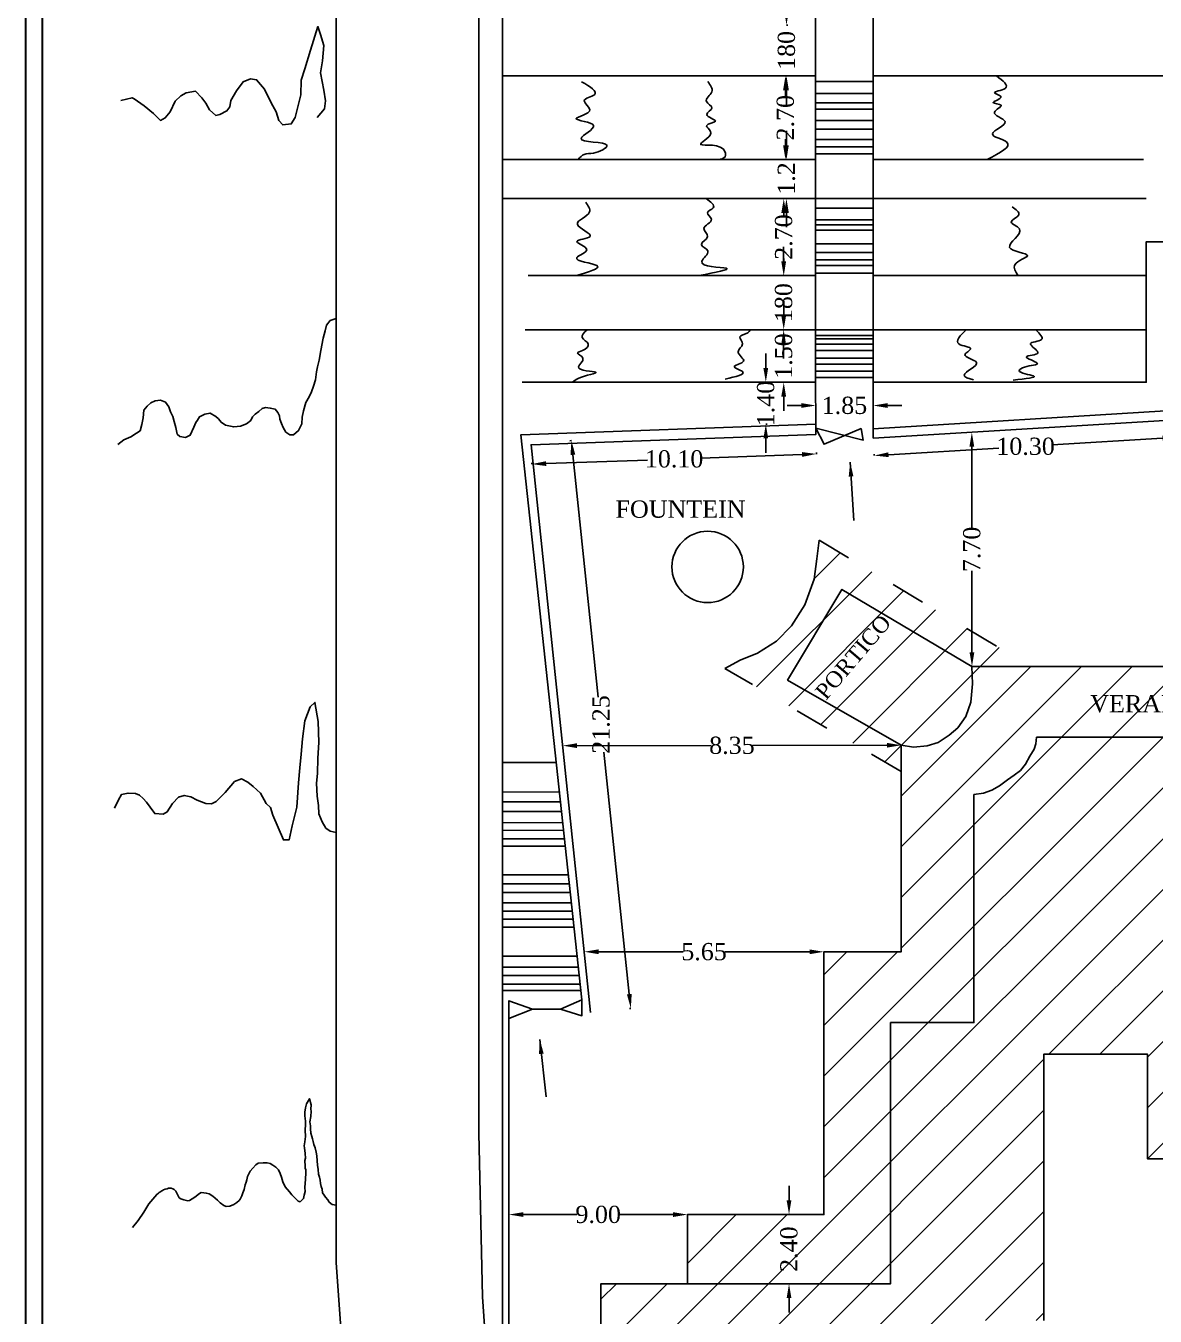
# Model space of a CAD drawing. Header units: millimetres. Extents: x 311 to 10243, y 345 to 10918.
# Drawn here: x 311 to 4246, y 2609 to 7106 of the extents above; entities that cross this region are included whole.
import ezdxf

# ---------------------------------------------------------------- set-up
doc = ezdxf.new("R2010")
doc.units = ezdxf.units.MM
doc.header["$MEASUREMENT"] = 0
doc.linetypes.add('ACAD_ISO03W100', pattern=[30, 12, -18])
for name, color, linetype in [('DIM', 5, 'Continuous'), ('DWG.LINE', 10, 'Continuous'), ('HATCH', 2, 'Continuous'), ('TEXT', 7, 'Continuous')]:
    doc.layers.add(name, color=color, linetype=linetype)
doc.layers.add('DO LINE', color=3, linetype='Continuous', plot=False)
doc.layers.add('TITLE', color=7, linetype='Continuous', lineweight=30)
doc.styles.get("Standard").update_dxf_attribs({"font": 'times.ttf', "height": 60})
doc.dimstyles.get("Standard").update_dxf_attribs({"dimtxt": 60, "dimasz": 50, "dimexe": 0.18, "dimexo": 0.0625, "dimgap": 0.09, "dimtad": 0, "dimtih": 1, "dimtoh": 1, "dimdec": 0, "dimzin": 0, "dimdsep": 46, "dimtxsty": 'Standard', "dimcen": 300, "dimclrd": 5, "dimclre": 5, "dimclrt": 4, "dimadec": 0, "dimazin": 0, "dimtfac": 1, "dimtdec": 0, "dimtofl": 0, "dimtmove": 0, "dimatfit": 3, "dimfxl": 0, "dimtolj": 1, "dimtzin": 0, "dimarcsym": 0})

# ---------------------------------------------------------------- blocks, each defined once
blk = doc.blocks.new('*D14')
at = {"layer": 'Defpoints', "color": 0, "ltscale": 0.2}
for p in [(3607.2, 5689.7), (3607.2, 5689.7), (3607.7, 4873.1)]:
    blk.add_point(p, dxfattribs=at)
at = {"layer": 'DIM', "color": 5, "lineweight": -2, "ltscale": 0.2}
for p, q in [((3607.2, 5689.7), (3607.4, 5689.7)), ((3607.3, 5639.7), (3607.4, 5355.8)), ((3607.7, 4923.1), (3607.5, 5207)), ((3607.7, 4873.1), (3607.9, 4873.1))]:
    blk.add_line(p, q, dxfattribs=at)
at = {"layer": 'DIM', "color": 5, "ltscale": 0.2}
for points in [[(3615.6, 5639.7), (3598.9, 5639.7), (3607.2, 5689.7)], [(3616, 4923.1), (3599.3, 4923.1), (3607.7, 4873.1)]]:
    blk.add_solid(points, dxfattribs=at)
at = {"layer": 'DIM', "color": 4, "ltscale": 0.2, "insert": (3607.5, 5281.4), "char_height": 60, "attachment_point": 5, "rotation": 90}
blk.add_mtext('\\A1;7.70', dxfattribs=at)
blk = doc.blocks.new('*D15')
at = {"layer": 'Defpoints', "color": 0, "ltscale": 0.2}
for p in [(4318, 5732.6), (3263.4, 5668.9), (4321.7, 5672.2)]:
    blk.add_point(p, dxfattribs=at)
at = {"layer": 'DIM', "color": 5, "lineweight": -2, "ltscale": 0.2}
for p, q in [((4271.8, 5669.2), (3887.3, 5646)), ((4321.4, 5677.2), (4321.7, 5672)), ((3317, 5611.5), (3701.4, 5634.7)), ((3266.7, 5613.4), (3267.1, 5608.3))]:
    blk.add_line(p, q, dxfattribs=at)
at = {"layer": 'DIM', "color": 5, "ltscale": 0.2}
for points in [[(4271.3, 5677.5), (4272.3, 5660.9), (4321.7, 5672.2)], [(3316.5, 5619.8), (3317.5, 5603.1), (3267, 5608.5)]]:
    blk.add_solid(points, dxfattribs=at)
at = {"layer": 'DIM', "color": 4, "ltscale": 0.2, "insert": (3794.4, 5640.3), "char_height": 60, "attachment_point": 5}
blk.add_mtext('\\A1;10.30', dxfattribs=at)
blk = doc.blocks.new('*D16')
at = {"layer": 'Defpoints', "color": 0, "ltscale": 0.2}
for p in [(3063.4, 5681.4), (2071.7, 5646), (3065.8, 5614.1)]:
    blk.add_point(p, dxfattribs=at)
at = {"layer": 'DIM', "color": 5, "lineweight": -2, "ltscale": 0.2}
for p, q in [((2073.9, 5583.6), (2074.1, 5578.5)), ((2124, 5580.4), (2476.9, 5593)), ((3015.8, 5612.3), (2662.9, 5599.7)), ((3065.6, 5619.1), (3065.8, 5613.9))]:
    blk.add_line(p, q, dxfattribs=at)
at = {"layer": 'DIM', "color": 5, "ltscale": 0.2}
for points in [[(2123.7, 5588.8), (2124.3, 5572.1), (2074.1, 5578.7)], [(3015.5, 5620.6), (3016.1, 5603.9), (3065.8, 5614.1)]]:
    blk.add_solid(points, dxfattribs=at)
at = {"layer": 'DIM', "color": 4, "ltscale": 0.2, "insert": (2569.9, 5596.4), "char_height": 60, "attachment_point": 5}
blk.add_mtext('\\A1;10.10', dxfattribs=at)
blk = doc.blocks.new('*D17')
at = {"layer": 'Defpoints', "color": 0, "ltscale": 0.2}
for p in [(3063.4, 5863.9), (3263.4, 5863.9), (3263.4, 5782.9)]:
    blk.add_point(p, dxfattribs=at)
at = {"layer": 'DIM', "color": 5, "lineweight": -2, "ltscale": 0.2}
for p, q in [((3013.4, 5782.9), (2963.4, 5782.9)), ((3063.4, 5787.9), (3063.4, 5782.7)), ((3263.4, 5787.9), (3263.4, 5782.7)), ((3313.4, 5782.9), (3363.4, 5782.9))]:
    blk.add_line(p, q, dxfattribs=at)
at = {"layer": 'DIM', "color": 5, "ltscale": 0.2}
for points in [[(3013.4, 5791.2), (3013.4, 5774.6), (3063.4, 5782.9)], [(3313.4, 5791.2), (3313.4, 5774.6), (3263.4, 5782.9)]]:
    blk.add_solid(points, dxfattribs=at)
at = {"layer": 'DIM', "color": 4, "ltscale": 0.2, "insert": (3163.4, 5782.9), "char_height": 60, "attachment_point": 5}
blk.add_mtext('\\A1;1.85', dxfattribs=at)
blk = doc.blocks.new('*D18')
at = {"layer": 'Defpoints', "color": 0, "ltscale": 0.2}
for p in [(2889.4, 5863.9), (3063.4, 5863.9), (3063.4, 5718)]:
    blk.add_point(p, dxfattribs=at)
at = {"layer": 'DIM', "color": 5, "lineweight": -2, "ltscale": 0.2}
for p, q in [((2889.4, 5913.9), (2889.4, 5963.9)), ((2894.4, 5863.9), (2889.2, 5863.9)), ((2894.4, 5718), (2889.2, 5718)), ((2889.4, 5668), (2889.4, 5618))]:
    blk.add_line(p, q, dxfattribs=at)
at = {"layer": 'DIM', "color": 5, "ltscale": 0.2}
for points in [[(2881, 5913.9), (2897.7, 5913.9), (2889.4, 5863.9)], [(2881, 5668), (2897.7, 5668), (2889.4, 5718)]]:
    blk.add_solid(points, dxfattribs=at)
at = {"layer": 'DIM', "color": 4, "ltscale": 0.2, "insert": (2889.4, 5789.8), "char_height": 60, "attachment_point": 5, "rotation": 90}
blk.add_mtext('\\A1;1.40', dxfattribs=at)
blk = doc.blocks.new('*D19')
at = {"layer": 'Defpoints', "color": 0, "ltscale": 0.2}
for p in [(2951.8, 6046.9), (2951.8, 6046.9), (2951.8, 5863.9)]:
    blk.add_point(p, dxfattribs=at)
at = {"layer": 'DIM', "color": 5, "lineweight": -2, "ltscale": 0.2}
for p, q in [((2951.8, 6096.9), (2951.8, 6146.9)), ((2951.8, 6046.9), (2951.6, 6046.9)), ((2951.8, 5863.9), (2951.6, 5863.9)), ((2951.8, 5813.9), (2951.8, 5763.9))]:
    blk.add_line(p, q, dxfattribs=at)
at = {"layer": 'DIM', "color": 5, "ltscale": 0.2}
for points in [[(2943.4, 6096.9), (2960.1, 6096.9), (2951.8, 6046.9)], [(2943.4, 5813.9), (2960.1, 5813.9), (2951.8, 5863.9)]]:
    blk.add_solid(points, dxfattribs=at)
at = {"layer": 'DIM', "color": 4, "ltscale": 0.2, "insert": (2951.8, 5955.4), "char_height": 60, "attachment_point": 5, "rotation": 90}
blk.add_mtext('\\A1;1.50', dxfattribs=at)
blk = doc.blocks.new('*D20')
at = {"layer": 'Defpoints', "color": 0, "ltscale": 0.2}
for p in [(2951.6, 6235.9), (2951.6, 6235.9), (2951.6, 6046.9)]:
    blk.add_point(p, dxfattribs=at)
at = {"layer": 'DIM', "color": 5, "lineweight": -2, "ltscale": 0.2}
for p, q in [((2951.6, 6285.9), (2951.6, 6335.9)), ((2951.6, 6235.9), (2951.4, 6235.9)), ((2951.6, 6046.9), (2951.4, 6046.9)), ((2951.6, 5996.9), (2951.6, 5946.9))]:
    blk.add_line(p, q, dxfattribs=at)
at = {"layer": 'DIM', "color": 5, "ltscale": 0.2}
for points in [[(2943.3, 6285.9), (2959.9, 6285.9), (2951.6, 6235.9)], [(2943.3, 5996.9), (2959.9, 5996.9), (2951.6, 6046.9)]]:
    blk.add_solid(points, dxfattribs=at)
at = {"layer": 'DIM', "color": 4, "ltscale": 0.2, "insert": (2951.6, 6141.4), "char_height": 60, "attachment_point": 5, "rotation": 90}
blk.add_mtext('\\A1;180', dxfattribs=at)
blk = doc.blocks.new('*D21')
at = {"layer": 'Defpoints', "color": 0, "ltscale": 0.2}
for p in [(2952, 6504.2), (3062, 6504.2), (3062, 6235.9)]:
    blk.add_point(p, dxfattribs=at)
at = {"layer": 'DIM', "color": 5, "lineweight": -2, "ltscale": 0.2}
for p, q in [((2957, 6504.2), (2951.8, 6504.2)), ((2952, 6454.2), (2952, 6445.1)), ((2952, 6285.9), (2952, 6295)), ((2957, 6235.9), (2951.8, 6235.9))]:
    blk.add_line(p, q, dxfattribs=at)
at = {"layer": 'DIM', "color": 5, "ltscale": 0.2}
for points in [[(2943.6, 6454.2), (2960.3, 6454.2), (2952, 6504.2)], [(2943.6, 6285.9), (2960.3, 6285.9), (2952, 6235.9)]]:
    blk.add_solid(points, dxfattribs=at)
at = {"layer": 'DIM', "color": 4, "ltscale": 0.2, "insert": (2952, 6370), "char_height": 60, "attachment_point": 5, "rotation": 90}
blk.add_mtext('\\A1;2.70', dxfattribs=at)
blk = doc.blocks.new('*D22')
at = {"layer": 'Defpoints', "color": 0, "ltscale": 0.2}
for p in [(2961.3, 6640.2), (3062, 6640.2), (3062, 6504.2)]:
    blk.add_point(p, dxfattribs=at)
at = {"layer": 'DIM', "color": 5, "lineweight": -2, "ltscale": 0.2}
for p, q in [((2961.3, 6690.2), (2961.3, 6740.2)), ((2966.3, 6640.2), (2961.1, 6640.2)), ((2966.3, 6504.2), (2961.1, 6504.2)), ((2961.3, 6454.2), (2961.3, 6404.2))]:
    blk.add_line(p, q, dxfattribs=at)
at = {"layer": 'DIM', "color": 5, "ltscale": 0.2}
for points in [[(2953, 6690.2), (2969.6, 6690.2), (2961.3, 6640.2)], [(2953, 6454.2), (2969.6, 6454.2), (2961.3, 6504.2)]]:
    blk.add_solid(points, dxfattribs=at)
at = {"layer": 'DIM', "color": 4, "ltscale": 0.2, "insert": (2961.3, 6574), "char_height": 60, "attachment_point": 5, "rotation": 90}
blk.add_mtext('\\A1;1.2', dxfattribs=at)
blk = doc.blocks.new('*D23')
at = {"layer": 'Defpoints', "color": 0, "ltscale": 0.2}
for p in [(2957.9, 6931.6), (3062, 6931.6), (3062, 6640.2)]:
    blk.add_point(p, dxfattribs=at)
at = {"layer": 'DIM', "color": 5, "lineweight": -2, "ltscale": 0.2}
for p, q in [((2962.9, 6931.6), (2957.7, 6931.6)), ((2957.9, 6881.6), (2957.9, 6861)), ((2957.9, 6690.2), (2957.9, 6710.8)), ((2962.9, 6640.2), (2957.7, 6640.2))]:
    blk.add_line(p, q, dxfattribs=at)
at = {"layer": 'DIM', "color": 5, "ltscale": 0.2}
for points in [[(2949.5, 6881.6), (2966.2, 6881.6), (2957.9, 6931.6)], [(2949.5, 6690.2), (2966.2, 6690.2), (2957.9, 6640.2)]]:
    blk.add_solid(points, dxfattribs=at)
at = {"layer": 'DIM', "color": 4, "ltscale": 0.2, "insert": (2957.9, 6785.9), "char_height": 60, "attachment_point": 5, "rotation": 90}
blk.add_mtext('\\A1;2.70', dxfattribs=at)
blk = doc.blocks.new('*D24')
at = {"layer": 'Defpoints', "color": 0, "ltscale": 0.2}
for p in [(2961.4, 7108.9), (3062, 7108.9), (3062, 6931.6)]:
    blk.add_point(p, dxfattribs=at)
at = {"layer": 'DIM', "color": 5, "lineweight": -2, "ltscale": 0.2}
for p, q in [((2961.4, 7158.9), (2961.4, 7208.9)), ((2966.4, 7108.9), (2961.2, 7108.9)), ((2966.4, 6931.6), (2961.2, 6931.6)), ((2961.4, 6881.6), (2961.4, 6831.6))]:
    blk.add_line(p, q, dxfattribs=at)
at = {"layer": 'DIM', "color": 5, "ltscale": 0.2}
for points in [[(2953.1, 7158.9), (2969.7, 7158.9), (2961.4, 7108.9)], [(2953.1, 6881.6), (2969.7, 6881.6), (2961.4, 6931.6)]]:
    blk.add_solid(points, dxfattribs=at)
at = {"layer": 'DIM', "color": 4, "ltscale": 0.2, "insert": (2961.4, 7020.3), "char_height": 60, "attachment_point": 5, "rotation": 90}
blk.add_mtext('\\A1;180', dxfattribs=at)
blk = doc.blocks.new('*D28')
at = {"layer": 'Defpoints', "color": 0, "ltscale": 0.2}
for p in [(2181.4, 4597.5), (2181.4, 4597.5), (3361.4, 4599)]:
    blk.add_point(p, dxfattribs=at)
at = {"layer": 'DIM', "color": 5, "lineweight": -2, "ltscale": 0.2}
for p, q in [((2181.4, 4597.5), (2181.4, 4597.3)), ((2231.4, 4597.5), (2699.4, 4598.1)), ((3311.4, 4598.9), (2843.4, 4598.3)), ((3361.4, 4599), (3361.4, 4598.8))]:
    blk.add_line(p, q, dxfattribs=at)
at = {"layer": 'DIM', "color": 5, "ltscale": 0.2}
for points in [[(2231.3, 4605.9), (2231.4, 4589.2), (2181.4, 4597.5)], [(3311.4, 4607.2), (3311.4, 4590.6), (3361.4, 4599)]]:
    blk.add_solid(points, dxfattribs=at)
at = {"layer": 'DIM', "color": 4, "ltscale": 0.2, "insert": (2771.4, 4598.2), "char_height": 60, "attachment_point": 5}
blk.add_mtext('\\A1;8.35', dxfattribs=at)
blk = doc.blocks.new('*D29')
at = {"layer": 'Defpoints', "color": 0, "ltscale": 0.2}
for p in [(2071.7, 5646), (2278.7, 3667.1), (2419.1, 3681.8)]:
    blk.add_point(p, dxfattribs=at)
at = {"layer": 'DIM', "color": 5, "lineweight": -2, "ltscale": 0.2}
for p, q in [((2207.1, 5660.2), (2212.2, 5660.7)), ((2217.3, 5611), (2305.5, 4767.1)), ((2413.9, 3731.5), (2325.6, 4575.4)), ((2414.1, 3681.3), (2419.3, 3681.8))]:
    blk.add_line(p, q, dxfattribs=at)
at = {"layer": 'DIM', "color": 5, "ltscale": 0.2}
for points in [[(2225.6, 5611.8), (2209, 5610.1), (2212.1, 5660.7)], [(2422.2, 3732.4), (2405.6, 3730.7), (2419.1, 3681.8)]]:
    blk.add_solid(points, dxfattribs=at)
at = {"layer": 'DIM', "color": 4, "ltscale": 0.2, "insert": (2315.6, 4671.3), "char_height": 60, "attachment_point": 5, "rotation": 90}
blk.add_mtext('\\A1;21.25', dxfattribs=at)
blk = doc.blocks.new('*D30')
at = {"layer": 'Defpoints', "color": 0, "ltscale": 0.2}
for p in [(2256.5, 3879.3), (2256.5, 3879.3), (3092, 3879.1)]:
    blk.add_point(p, dxfattribs=at)
at = {"layer": 'DIM', "color": 5, "lineweight": -2, "ltscale": 0.2}
for p, q in [((2256.5, 3879.3), (2256.5, 3879.2)), ((2306.5, 3879.3), (2601.7, 3879.2)), ((3042, 3879.1), (2746.8, 3879.2)), ((3092, 3879.1), (3092, 3878.9))]:
    blk.add_line(p, q, dxfattribs=at)
at = {"layer": 'DIM', "color": 5, "ltscale": 0.2}
for points in [[(2306.5, 3887.7), (2306.5, 3871), (2256.5, 3879.3)], [(3042, 3887.4), (3042, 3870.8), (3092, 3879.1)]]:
    blk.add_solid(points, dxfattribs=at)
at = {"layer": 'DIM', "color": 4, "ltscale": 0.2, "insert": (2674.2, 3879.2), "char_height": 60, "attachment_point": 5}
blk.add_mtext('\\A1;5.65', dxfattribs=at)
blk = doc.blocks.new('*D31')
at = {"layer": 'Defpoints', "color": 0, "ltscale": 0.2}
for p in [(2616.5, 2963.4), (2616.5, 2722.2), (2970.3, 2722.2)]:
    blk.add_point(p, dxfattribs=at)
at = {"layer": 'DIM', "color": 5, "lineweight": -2, "ltscale": 0.2}
for p, q in [((2970.3, 3013.4), (2970.3, 3063.4)), ((2965.3, 2963.4), (2970.4, 2963.4)), ((2965.3, 2722.2), (2970.4, 2722.2)), ((2970.3, 2672.2), (2970.3, 2622.2))]:
    blk.add_line(p, q, dxfattribs=at)
at = {"layer": 'DIM', "color": 5, "ltscale": 0.2}
for points in [[(2961.9, 3013.4), (2978.6, 3013.4), (2970.3, 2963.4)], [(2961.9, 2672.2), (2978.6, 2672.2), (2970.3, 2722.2)]]:
    blk.add_solid(points, dxfattribs=at)
at = {"layer": 'DIM', "color": 4, "ltscale": 0.2, "insert": (2970.3, 2842.8), "char_height": 60, "attachment_point": 5, "rotation": 90}
blk.add_mtext('\\A1;2.40', dxfattribs=at)
blk = doc.blocks.new('*D32')
at = {"layer": 'Defpoints', "color": 0, "ltscale": 0.2}
for p in [(1994.3, 2963.4), (1994.3, 2963.4), (2616.5, 2963.4)]:
    blk.add_point(p, dxfattribs=at)
at = {"layer": 'DIM', "color": 5, "lineweight": -2, "ltscale": 0.2}
for p, q in [((1994.3, 2963.4), (1994.3, 2963.6)), ((2044.3, 2963.4), (2231.1, 2963.4)), ((2566.5, 2963.4), (2379.7, 2963.4)), ((2616.5, 2963.4), (2616.5, 2963.6))]:
    blk.add_line(p, q, dxfattribs=at)
at = {"layer": 'DIM', "color": 5, "ltscale": 0.2}
for points in [[(2044.3, 2971.7), (2044.3, 2955.1), (1994.3, 2963.4)], [(2566.5, 2971.7), (2566.5, 2955.1), (2616.5, 2963.4)]]:
    blk.add_solid(points, dxfattribs=at)
at = {"layer": 'DIM', "color": 4, "ltscale": 0.2, "insert": (2305.4, 2963.4), "char_height": 60, "attachment_point": 5}
blk.add_mtext('\\A1;9.00', dxfattribs=at)

msp = doc.modelspace()

# ---------------------------------------------------------------- hatches: boundary and pattern name
at = {"layer": 'HATCH', "ltscale": 0.2}
h = msp.add_hatch(dxfattribs=at)
h.set_pattern_fill('ANSI31', color=256, scale=1000, style=0)
h.paths.add_polyline_path([(3614.4, 3632.4), (3324, 3632.4), (3324, 2722.2), (2616.5, 2722.2), (2314.7, 2722.2), (2314.7, 2180.7), (3098.9, 2180.7), (3098.9, 2016.8), (3484.5, 2016.8), (3484.5, 2594.4), (3858.1, 2594.4), (3858.1, 3522.5), (4218.8, 3522.5), (4218.8, 3158), (4545.2, 3158), (4545.2, 3227.7), (4942.9, 3227.7), (4942.9, 3661.7), (4546.3, 3661.7), (4546.3, 4085.7), (5484.8, 4085.7), (5484.8, 4353.1), (6054.4, 4353.1), (6054.4, 4741.5), (5978.5, 4741.5), (5978.5, 5517.2), (5442.4, 5517.2), (5442.4, 5341.8), (5442.4, 4743.9), (5116, 4743.9), (5116, 4626.9), (3832.3, 4626.9), (3830.5, 4604.4), (3824.4, 4585.4), (3809.3, 4560.9), (3794, 4533.3), (3777, 4511.2), (3754.9, 4495.1), (3732, 4478), (3703.4, 4457), (3677, 4442.1), (3648.2, 4432.1), (3614.4, 4427.2)])
h.paths.add_polyline_path([(3558.7, 4659.9), (3528.8, 4634.3), (3489.8, 4608.6), (3451.9, 4596.8), (3404.4, 4592), (3361.4, 4599), (3361.4, 3879.1), (3092, 3879.1), (3092, 2963.4), (2616.5, 2963.4), (2616.5, 2722.2), (3324, 2722.2), (3324, 3632.4), (3614.4, 3632.4), (3614.4, 4427.2), (3648.2, 4432.1), (3677, 4442.1), (3703.4, 4457), (3732, 4478), (3754.9, 4495.1), (3777, 4511.2), (3794, 4533.3), (3809.3, 4560.9), (3824.4, 4585.4), (3830.5, 4604.4), (3832.3, 4626.9), (5116, 4626.9), (5116, 4743.9), (5442.4, 4743.9), (5442.4, 5341.8), (5193.3, 5341.8), (5193.3, 4991), (4864.8, 4991), (4864.8, 4873.1), (3607.7, 4873.1), (3609.4, 4813.1), (3604.1, 4748.6), (3586.4, 4699.4)], flags=17)
h.paths.add_polyline_path([(3154.8, 5141.8), (2965.2, 4825.8), (3361.4, 4599), (3404.4, 4592), (3451.9, 4596.8), (3489.8, 4608.6), (3528.8, 4634.3), (3558.7, 4659.9), (3586.4, 4699.4), (3604.1, 4748.6), (3609.4, 4813.1), (3607.7, 4873.1)], flags=0)
h.paths.add_polyline_path([(3607.7, 4873.1), (3813, 4873.1), (3075, 5313.2), (3067.3, 5248.3), (3057.6, 5178.3), (3025.6, 5088.3), (2979.1, 5015.4), (2926.7, 4962.1), (2860.8, 4919.5), (2799.8, 4895.3), (2746.5, 4867), (3361.4, 4507.4), (3361.4, 4599), (2965.2, 4825.8), (3154.8, 5141.8)], flags=16)

# ---------------------------------------------------------------- linework, layer by layer
at = {"layer": 'DO LINE', "linetype": 'ACAD_ISO03W100', "ltscale": 10}
for points in [[(3361.4, 4507.4), (2746.5, 4867), (2799.8, 4895.3), (2860.8, 4919.5), (2926.7, 4962.1), (2979.1, 5015.4), (3025.6, 5088.3), (3057.6, 5178.3), (3067.3, 5248.3), (3075, 5313.2), (3813, 4873.1)], [(3361.4, 4599), (3404.4, 4592), (3451.9, 4596.8), (3489.8, 4608.6), (3528.8, 4634.3), (3558.7, 4659.9), (3586.4, 4699.4), (3604.1, 4748.6), (3609.4, 4813.1), (3607.7, 4873.1)], [(3614.4, 4427.2), (3648.2, 4432.1), (3677, 4442.1), (3703.4, 4457), (3732, 4478), (3754.9, 4495.1), (3777, 4511.2), (3794, 4533.3), (3809.3, 4560.9), (3824.4, 4585.4), (3830.5, 4604.4), (3832.3, 4626.9)]]:
    msp.add_lwpolyline(points, dxfattribs=at)
at = {"layer": 'DWG.LINE', "ltscale": 0.2}
for p, q in [((1971.8, 7336.2), (1971.8, 2180.7)), ((1994.3, 2180.7), (1994.3, 3646.2))]:
    msp.add_line(p, q, dxfattribs=at)
for points in [[(1392.2, 9852), (1392.2, 2794.8), (1494.3, 1367.8), (1794, 867.7), (1839.7, 813.7), (2047.7, 689.1), (3565.5, 876), (3474, 1349.5), (2338.7, 1224.9), (2226.5, 1253.9), (2139.1, 1287.2), (2068.4, 1341.2), (2031, 1370.2), (2001.9, 1424.2), (1985.3, 1478.2), (1901.9, 2677.2), (1889.4, 3247.6), (1889.4, 7225.9)], [(3062, 5863.9), (3062, 7988.5)], [(3263.4, 5668.9), (3263.4, 7988.5)], [(7195.9, 7506), (6893.7, 6353.8), (4215.1, 6353.8), (4215.1, 5863.9), (3263.4, 5863.9)], [(1971.8, 6931.6), (3062, 6931.6)], [(3263.4, 6931.6), (7045.3, 6931.6)], [(3062, 6911.8), (3263.4, 6911.8)], [(3062.6, 6870), (3263.9, 6870)], [(3062.6, 6838.1), (3263.9, 6838.1)], [(3062.6, 6816.2), (3263.9, 6816.2)], [(3062.6, 6776.3), (3263.9, 6776.3)], [(3062.6, 6746.3), (3263.9, 6746.3)], [(3062, 6710.4), (3263.4, 6710.4)], [(3062, 6684.5), (3263.4, 6684.5)], [(3062, 6659.7), (3263.4, 6659.7)], [(1971.8, 6640.2), (3062, 6640.2)], [(3263.4, 6640.2), (4205.9, 6640.2)], [(1971.8, 6504.2), (4214.8, 6504.2)], [(3062, 6470.3), (3263.4, 6470.3)], [(3062, 6430.4), (3263.4, 6430.4)], [(3062.6, 6412.4), (3263.9, 6412.4)], [(3062.6, 6394.5), (3263.9, 6394.5)], [(3062.6, 6346.6), (3263.9, 6346.6)], [(3062, 6316.7), (3263.4, 6316.7)], [(3062, 6290.7), (3263.4, 6290.7)], [(3062, 6270.8), (3263.4, 6270.8)], [(3263.4, 5701.2), (4281.7, 5764.7), (4281.7, 6285), (6826.4, 6285), (6754, 4343.7)], [(3263.4, 5668.9), (4318.2, 5732.6), (4318.2, 6251.8), (6789.2, 6251.8), (6731.4, 4334.8)], [(2061.1, 6235.9), (3062, 6235.9)], [(3062, 6244.6), (3263.4, 6244.6)], [(3263.4, 6235.9), (4215.1, 6235.9)], [(2051.5, 6046.9), (4215.1, 6046.9)], [(3062.6, 6026.4), (3263.9, 6026.4)], [(3062, 6015), (3263.4, 6015)], [(3062, 5997), (3263.4, 5997)], [(3062, 5975.2), (3263.4, 5975.2)], [(3062, 5948.4), (3263.4, 5948.4)], [(3062, 5926.5), (3263.4, 5926.5)], [(3062, 5902.3), (3263.4, 5902.3)], [(2248.8, 3712.1), (2036, 5680.9), (3063.4, 5718), (3062, 5863.9)], [(3062, 5863.9), (2040.1, 5863.9)], [(3062.6, 5881), (3263.9, 5881)], [(3063.4, 5718), (3063.4, 5681.4), (2071.7, 5646), (2278.7, 3667.1)], [(3063.4, 5704.2), (3092.2, 5647.8), (3221.2, 5702.7), (3228.8, 5662.4), (3063.4, 5704.2)], [(3607.7, 4873.1), (4864.8, 4873.1), (4864.8, 4991), (5193.3, 4991), (5193.3, 5341.8), (5442.4, 5341.8), (5442.4, 5517.2), (5978.5, 5517.2), (5978.5, 4741.5), (6054.4, 4741.5), (6054.4, 4353.1), (5484.8, 4353.1), (5484.8, 4085.7), (4546.3, 4085.7), (4546.3, 3661.7), (4942.9, 3661.7), (4942.9, 3227.7), (4545.2, 3227.7), (4545.2, 3158), (4218.8, 3158), (4218.8, 3522.5), (3858.1, 3522.5), (3858.1, 2594.4)], [(5442.4, 5341.8), (5442.4, 4743.9), (5116, 4743.9), (5116, 4626.9), (3832.3, 4626.9)], [(2314.7, 2180.7), (2314.7, 2722.2), (2616.5, 2722.2), (2616.5, 2963.4), (3092, 2963.4), (3092, 3879.1), (3361.4, 3879.1), (3361.4, 4599), (2965.2, 4825.8), (3154.8, 5141.8), (3607.7, 4873.1)], [(1971.8, 4539.3), (2159.4, 4539.1)], [(1971.8, 4436.2), (2170.6, 4435.6)], [(2616.5, 2722.2), (3324, 2722.2), (3324, 3632.4), (3614.4, 3632.4), (3614.4, 4427.2)], [(1971.8, 4401.5), (2174.2, 4402.3)], [(1971.8, 4368.6), (2177.9, 4368.1)], [(1971.8, 4329.5), (2182.1, 4328.8)], [(1971.8, 4302.8), (2185.1, 4301.4)], [(1971.8, 4272.5), (2188.2, 4272.4)], [(2190.9, 4247.7), (1971.8, 4247.7)], [(2201.7, 4147.4), (1971.8, 4147.4)], [(2205.1, 4116.1), (1971.8, 4116.1)], [(2208.4, 4085.8), (1971.8, 4085.8)], [(2212.3, 4049.8), (1971.8, 4049.8)], [(2215.4, 4021.2), (1971.8, 4021.2)], [(2218.5, 3992.8), (1971.8, 3992.8)], [(2221.5, 3964.8), (1971.8, 3964.8)], [(2232.3, 3864.4), (1971.8, 3864.4)], [(2236.6, 3825.1), (1971.8, 3825.1)], [(2239.7, 3796.8), (1971.8, 3796.8)], [(2242.9, 3766.4), (1971.8, 3766.4)], [(2245.3, 3744.4), (1971.8, 3744.4)], [(2174, 3679.7), (2076.6, 3679.7), (1994.3, 3646.2), (1994.3, 3708.8), (2076.6, 3679.7)], [(2248.8, 3712.1), (2248.8, 3656.5), (2174, 3679.7), (2248.8, 3712.1)]]:
    msp.add_lwpolyline(points, dxfattribs=at)
msp.add_circle((2686.7, 5220.4), 124.4, dxfattribs=at)
at = {"layer": 'HATCH', "ltscale": 0.2}
for points in [[(1325.7, 6786.4), (1352.4, 6817.1), (1355.8, 6844.5), (1349.8, 6881.4), (1337.6, 6942.6), (1344.6, 6984.5), (1349.8, 7037), (1337.6, 7075.4), (1328.8, 7103.4), (1302.6, 7021.2), (1283.3, 6956.6), (1271.1, 6916.4), (1269.3, 6865.7), (1250, 6787), (1236, 6764.3), (1206.3, 6760.8), (1192.3, 6776.5), (1183.5, 6806.2), (1166, 6837.7), (1143.3, 6884.9), (1115.3, 6918.1), (1094.3, 6921.6), (1068, 6911.1), (1045.3, 6879.7), (1026, 6846.4), (1022.5, 6823.7), (1012, 6809.7), (987.5, 6797.5), (973.5, 6794), (950.8, 6813.2), (938.5, 6836), (924.5, 6855.2), (901.8, 6877.9), (870.3, 6872.7), (851, 6862.2), (831.8, 6843), (814.3, 6806.2), (796.8, 6785.3), (781, 6776.5), (756.5, 6801), (723.3, 6827.2), (688.3, 6851.7), (681.3, 6855.2), (642.8, 6846.4)], [(1392.2, 6085.7), (1371.7, 6078.8), (1358.7, 6063.1), (1354.5, 6043.6), (1346.9, 6017.5), (1338.8, 5975.1), (1333.5, 5940.9), (1327.3, 5917.6), (1323.5, 5900), (1320.4, 5872), (1313.6, 5850.2), (1307.1, 5830.8), (1297.9, 5813.2), (1286.3, 5793.9), (1279.1, 5764), (1273.7, 5742.3), (1272.6, 5719.5), (1261.5, 5695.8), (1243.9, 5680.9), (1230.5, 5680.9), (1217.4, 5690.1), (1208.3, 5706.2), (1202.5, 5720.3), (1196.4, 5734.8), (1194.9, 5747.4), (1188.7, 5758.9), (1180.3, 5770), (1162.7, 5774.2), (1146.3, 5776.5), (1134.4, 5772.7), (1122.5, 5762.4), (1110.3, 5752.8), (1101.5, 5742.9), (1094.6, 5730.2), (1080.4, 5719.2), (1058.6, 5711.1), (1035.9, 5708.5), (1007.2, 5714.2), (991.5, 5724.5), (982.3, 5736.8), (973.2, 5744.4), (953.3, 5756.3), (934.9, 5752.4), (916.1, 5743.6), (908.9, 5732.2), (903.1, 5723.8), (896.6, 5707.3), (884.3, 5679.2), (867.6, 5671.4), (848.1, 5675.3), (838.3, 5683.1), (833.4, 5706.6), (827.5, 5727.1), (823.6, 5744.7), (814.8, 5760.4), (808.9, 5778), (798.1, 5794.6), (780.5, 5801.4), (761.9, 5799.5), (746.2, 5791.7), (733.5, 5780.9), (722.7, 5766.2), (719.8, 5739.8), (715.9, 5716.3), (710, 5694.8), (696.3, 5686), (676.7, 5674.3), (652.2, 5663.5), (631.7, 5646.9)], [(1392.2, 4294.7), (1371, 4299), (1356.1, 4310.1), (1343.7, 4331.7), (1332, 4360.2), (1331.4, 4388.6), (1326.4, 4421.5), (1323.9, 4466.6), (1327.6, 4500.6), (1328.9, 4553.7), (1331.9, 4608.3), (1330.1, 4681.4), (1318.3, 4748.2), (1302.2, 4733.3), (1283.7, 4684.5), (1274.8, 4621), (1270.9, 4567.4), (1265.9, 4520), (1261, 4467.6), (1255, 4382.6), (1239.2, 4318.3), (1228.3, 4268.9), (1208.5, 4268.9), (1171.9, 4354.9), (1164, 4381.6), (1149.1, 4396.4), (1128.3, 4432), (1103.6, 4455.7), (1084.8, 4470.6), (1063, 4482.4), (1038.3, 4472.5), (1005.6, 4434), (974, 4403.3), (958.1, 4394.4), (938.3, 4395.4), (907.7, 4407.3), (885.9, 4419.2), (863.1, 4424.1), (843.3, 4418.2), (822.6, 4395.4), (803.8, 4366.8), (789.9, 4358.9), (760.2, 4360.8), (744.4, 4382.6), (731.5, 4400.4), (720.6, 4413.2), (707.8, 4425.1), (692.9, 4431), (667.2, 4432), (644.4, 4427.1), (634.5, 4408.3), (620.7, 4379.6)], [(1392.2, 2995.6), (1379, 2999), (1368, 3006.7), (1363.4, 3015.2), (1355.1, 3023.9), (1351, 3030.7), (1345.3, 3039), (1344, 3051.9), (1340, 3061.6), (1338.3, 3072.1), (1336.3, 3083.3), (1334.1, 3093.5), (1331.3, 3104.2), (1329.3, 3120.9), (1327.1, 3135.1), (1326.2, 3150.4), (1324.9, 3168.2), (1322.3, 3181.1), (1318.8, 3196.2), (1314.8, 3208), (1312.8, 3218.1), (1310.4, 3227.5), (1307.8, 3235.4), (1304.7, 3246.7), (1303.4, 3262.5), (1302.5, 3273.2), (1301.2, 3287), (1304.1, 3305.2), (1304.9, 3323.7), (1304.5, 3331.2), (1304.9, 3345.7), (1299.3, 3367.1), (1289, 3349.4), (1285.7, 3335.2), (1283.5, 3320.5), (1283.5, 3307.8), (1285.3, 3288.6), (1285.3, 3277), (1285, 3257.8), (1285.1, 3236), (1283.3, 3216.6), (1280.9, 3202.8), (1282.2, 3196.5), (1284.6, 3176.5), (1285.3, 3160.5), (1283.5, 3151.4), (1284.2, 3132.1), (1284.6, 3125.1), (1286.6, 3119), (1286.6, 3109.1), (1285.3, 3086.8), (1283.8, 3057.2), (1284, 3043.9), (1281.1, 3031.6), (1278.9, 3019), (1267.3, 3008), (1259.7, 3010.6), (1249.6, 3020), (1238.5, 3032.7), (1230.4, 3042.3), (1215, 3059.6), (1207, 3077.3), (1202.1, 3093.8), (1197.5, 3106.2), (1191, 3119.8), (1181.8, 3128.1), (1171.9, 3135.3), (1163, 3141.8), (1151.8, 3143.6), (1137.8, 3144.2), (1120.8, 3142.7), (1112.2, 3137), (1101.7, 3125.5), (1092.7, 3114.3), (1084, 3096.2), (1081.5, 3085), (1078.5, 3076.5), (1075.4, 3067.1), (1072.1, 3051.3), (1066.9, 3039.7), (1063.8, 3029), (1058.5, 3017.6), (1054.2, 3011.9), (1046.5, 3005.1), (1035.8, 2998.1), (1022.2, 2992.6), (1009.1, 2992), (1000.8, 2994.8), (988.7, 3004.4), (979.5, 3013.2), (962.2, 3028), (949.6, 3035.9), (939.9, 3038.1), (931, 3039.6), (921.7, 3039.9), (912.7, 3034), (904, 3026.8), (891.3, 3017.8), (881.7, 3012.4), (876, 3011.3), (861.8, 3015), (851.7, 3017.8), (845.8, 3022), (842.1, 3028.5), (837.9, 3038.1), (833.7, 3044.9), (828.5, 3051.3), (823.7, 3053.4), (817.6, 3055), (811.7, 3055), (808.2, 3055), (803.1, 3053.4), (796.8, 3051.7), (790.9, 3049.1), (787.8, 3047.3), (784.8, 3046), (778.6, 3041.6), (775.8, 3040.3), (772.9, 3037.7), (767.5, 3033.6), (739.8, 3000.7), (722.8, 2972.1), (703.1, 2942.6), (682.5, 2918.4)]]:
    msp.add_lwpolyline(points, dxfattribs=at)
for points in [[(3660.6, 6640.2), (3728.2, 6701.5), (3678.8, 6729.9), (3722.8, 6772.5), (3686.3, 6805.6), (3709.3, 6829.2), (3681.5, 6838.7), (3709.3, 6857.6), (3686.9, 6871.8), (3723.5, 6888), (3693.7, 6931.6)], [(2247.8, 6911), (2292.4, 6865.9), (2256.6, 6844.5), (2276.7, 6813.8), (2228.4, 6783), (2289.3, 6758.6), (2246, 6714), (2336.4, 6689.6), (2288.7, 6662.6), (2256.6, 6658.2), (2235.9, 6640.2)], [(2686.9, 6911.6), (2701.1, 6876.1), (2682.2, 6842.3), (2701.9, 6819.5), (2683.7, 6797.4), (2713.7, 6773.8), (2683, 6758.1), (2697.1, 6738.4), (2662.5, 6695.1), (2740.5, 6677), (2747.6, 6649.4), (2723.2, 6640.2)], [(2262, 6491.2), (2275.3, 6457.5), (2233, 6414.4), (2277.7, 6372.2), (2231.4, 6354.1), (2265.9, 6326.7), (2230.6, 6298.5), (2301.2, 6270.4), (2229.9, 6235.9)], [(2681.2, 6504.2), (2706.3, 6472), (2686.2, 6454.5), (2700, 6431.9), (2673.7, 6399.4), (2686.2, 6371.8), (2664.9, 6344.2), (2687.5, 6321.7), (2666.2, 6285.4), (2751.4, 6261.6), (2657.4, 6235.9)], [(3768.1, 6235.9), (3756.9, 6273.5), (3801.7, 6305.4), (3738.8, 6333.8), (3773.3, 6398.4), (3744.8, 6422.5), (3770.7, 6447.5), (3747.4, 6475)], [(2266.8, 6046.9), (2249.4, 6019.5), (2271, 5997.3), (2250.8, 5974.4), (2233.5, 5966.8), (2252.2, 5947.4), (2236.9, 5918.2), (2297.4, 5898.8), (2237.6, 5878), (2216.1, 5863.9)], [(2835.7, 6046.9), (2826.6, 6036.2), (2798.9, 6021.7), (2808.6, 5997.4), (2792.6, 5970.3), (2812.1, 5937), (2779.4, 5918.3), (2806.5, 5902.4), (2747.5, 5875.1)], [(3587.8, 6046.9), (3561.6, 5997.4), (3603, 5979.4), (3583, 5960.8), (3623.7, 5933.2), (3580.2, 5889), (3613.4, 5872.5)], [(3830.2, 6046.9), (3850.3, 6012.5), (3811.6, 5997.4), (3837.1, 5966.3), (3797.1, 5952.5), (3835.1, 5930.4), (3790.2, 5916.6), (3772.2, 5904.9), (3822, 5886.3), (3751.5, 5871.8)]]:
    msp.add_spline(points, degree=3, dxfattribs=at)
at = {"layer": 'TITLE', "ltscale": 0.2}
for points in [[(311.2, 10918.2), (10242.5, 10918.2), (10242.5, 345), (311.2, 345)], [(10203.3, 10864.2), (368, 10864.2), (368, 395.2), (10203.3, 395.2)]]:
    msp.add_lwpolyline(points, close=True, dxfattribs=at)

# ---------------------------------------------------------------- texts
at = {"layer": 'TEXT', "ltscale": 0.2, "char_height": 60, "attachment_point": 1}
for s, insert, width in [('FOUNTEIN', (2365.7, 5451.9), 2.938), ('VERANDAH', (4019.7, 4773.7), 2.953)]:
    msp.add_mtext(s, dxfattribs=dict(at, insert=insert, width=width))
at = {"layer": 'TEXT', "ltscale": 0.2, "insert": (3057.3, 4789.1), "char_height": 55, "attachment_point": 1, "rotation": 49.52}
msp.add_mtext('PORTICO', dxfattribs=at)

# ---------------------------------------------------------------- dimensions: what is measured, and where the dimension line sits
at = {"layer": 'DIM', "ltscale": 0.2}
for p1, p2, distance, text, picture, middle in [((3062, 6931.6), (3062, 7108.9), 100.6, '180', '*D24', (2961.4, 7020.3)), ((3062, 6640.2), (3062, 6931.6), 104.2, '2.70', '*D23', (2957.9, 6785.9)), ((3062, 6235.9), (3062, 6504.2), 110.1, '2.70', '*D21', (2952, 6370)), ((2951.6, 6046.9), (2951.6, 6235.9), 0, '180', '*D20', (2951.6, 6141.4)), ((2951.8, 5863.9), (2951.8, 6046.9), 0, '1.50', '*D19', (2951.8, 5955.4)), ((3607.7, 4873.1), (3607.2, 5689.7), 0, '7.70', '*D14', (3607.5, 5281.4)), ((2071.7, 5646), (2278.7, 3667.1), 141.2, '21.25', '*D29', (2315.6, 4671.3)), ((2616.5, 2963.4), (2616.5, 2722.2), 353.8, '2.40', '*D31', (2970.3, 2842.8))]:
    dim = msp.add_aligned_dim(p1=p1, p2=p2, distance=distance, text=text, dimstyle='Standard', dxfattribs=at)
    dim.commit()
    dim.dimension.update_dxf_attribs({"geometry": picture, "text_midpoint": middle, "text_rotation": 90})
for base, p1, p2, text, picture, middle in [((2961.3, 6640.2), (3062, 6504.2), (3062, 6640.2), '1.2', '*D22', (2961.3, 6574)), ((2889.4, 5863.9), (3063.4, 5718), (3063.4, 5863.9), '1.40', '*D18', (2889.4, 5789.8))]:
    dim = msp.add_linear_dim(base=base, p1=p1, p2=p2, angle=90, text=text, dimstyle='Standard', dxfattribs=at)
    dim.commit()
    dim.dimension.update_dxf_attribs({"geometry": picture, "text_midpoint": middle, "dimtype": 161, "text_rotation": 90})
for p1, p2, distance, text, picture, middle in [((3063.4, 5863.9), (3263.4, 5863.9), -81, '1.85', '*D17', (3163.4, 5782.9)), ((3263.4, 5668.9), (4318, 5732.6), -60.5, '10.30', '*D15', (3794.4, 5640.3)), ((2071.7, 5646), (3063.4, 5681.4), -67.4, '10.10', '*D16', (2569.9, 5596.4)), ((3361.4, 4599), (2181.4, 4597.5), 0, '8.35', '*D28', (2771.4, 4598.2)), ((3092, 3879.1), (2256.5, 3879.3), 0, '5.65', '*D30', (2674.2, 3879.2)), ((2616.5, 2963.4), (1994.3, 2963.4), 0, '9.00', '*D32', (2305.4, 2963.4))]:
    dim = msp.add_aligned_dim(p1=p1, p2=p2, distance=distance, text=text, dimstyle='Standard', dxfattribs=at)
    dim.commit()
    dim.dimension.update_dxf_attribs({"geometry": picture, "text_midpoint": middle})

# ---------------------------------------------------------------- leaders
for points in [[(3183.3, 5585.7), (3196.1, 5381.7)], [(2101.7, 3573.4), (2124.2, 3374.2)]]:
    msp.add_leader(points, dimstyle='Standard', override={"dimgap": 0.09, "dimtad": 0}, dxfattribs=at)

doc.saveas('drawing.dxf')
